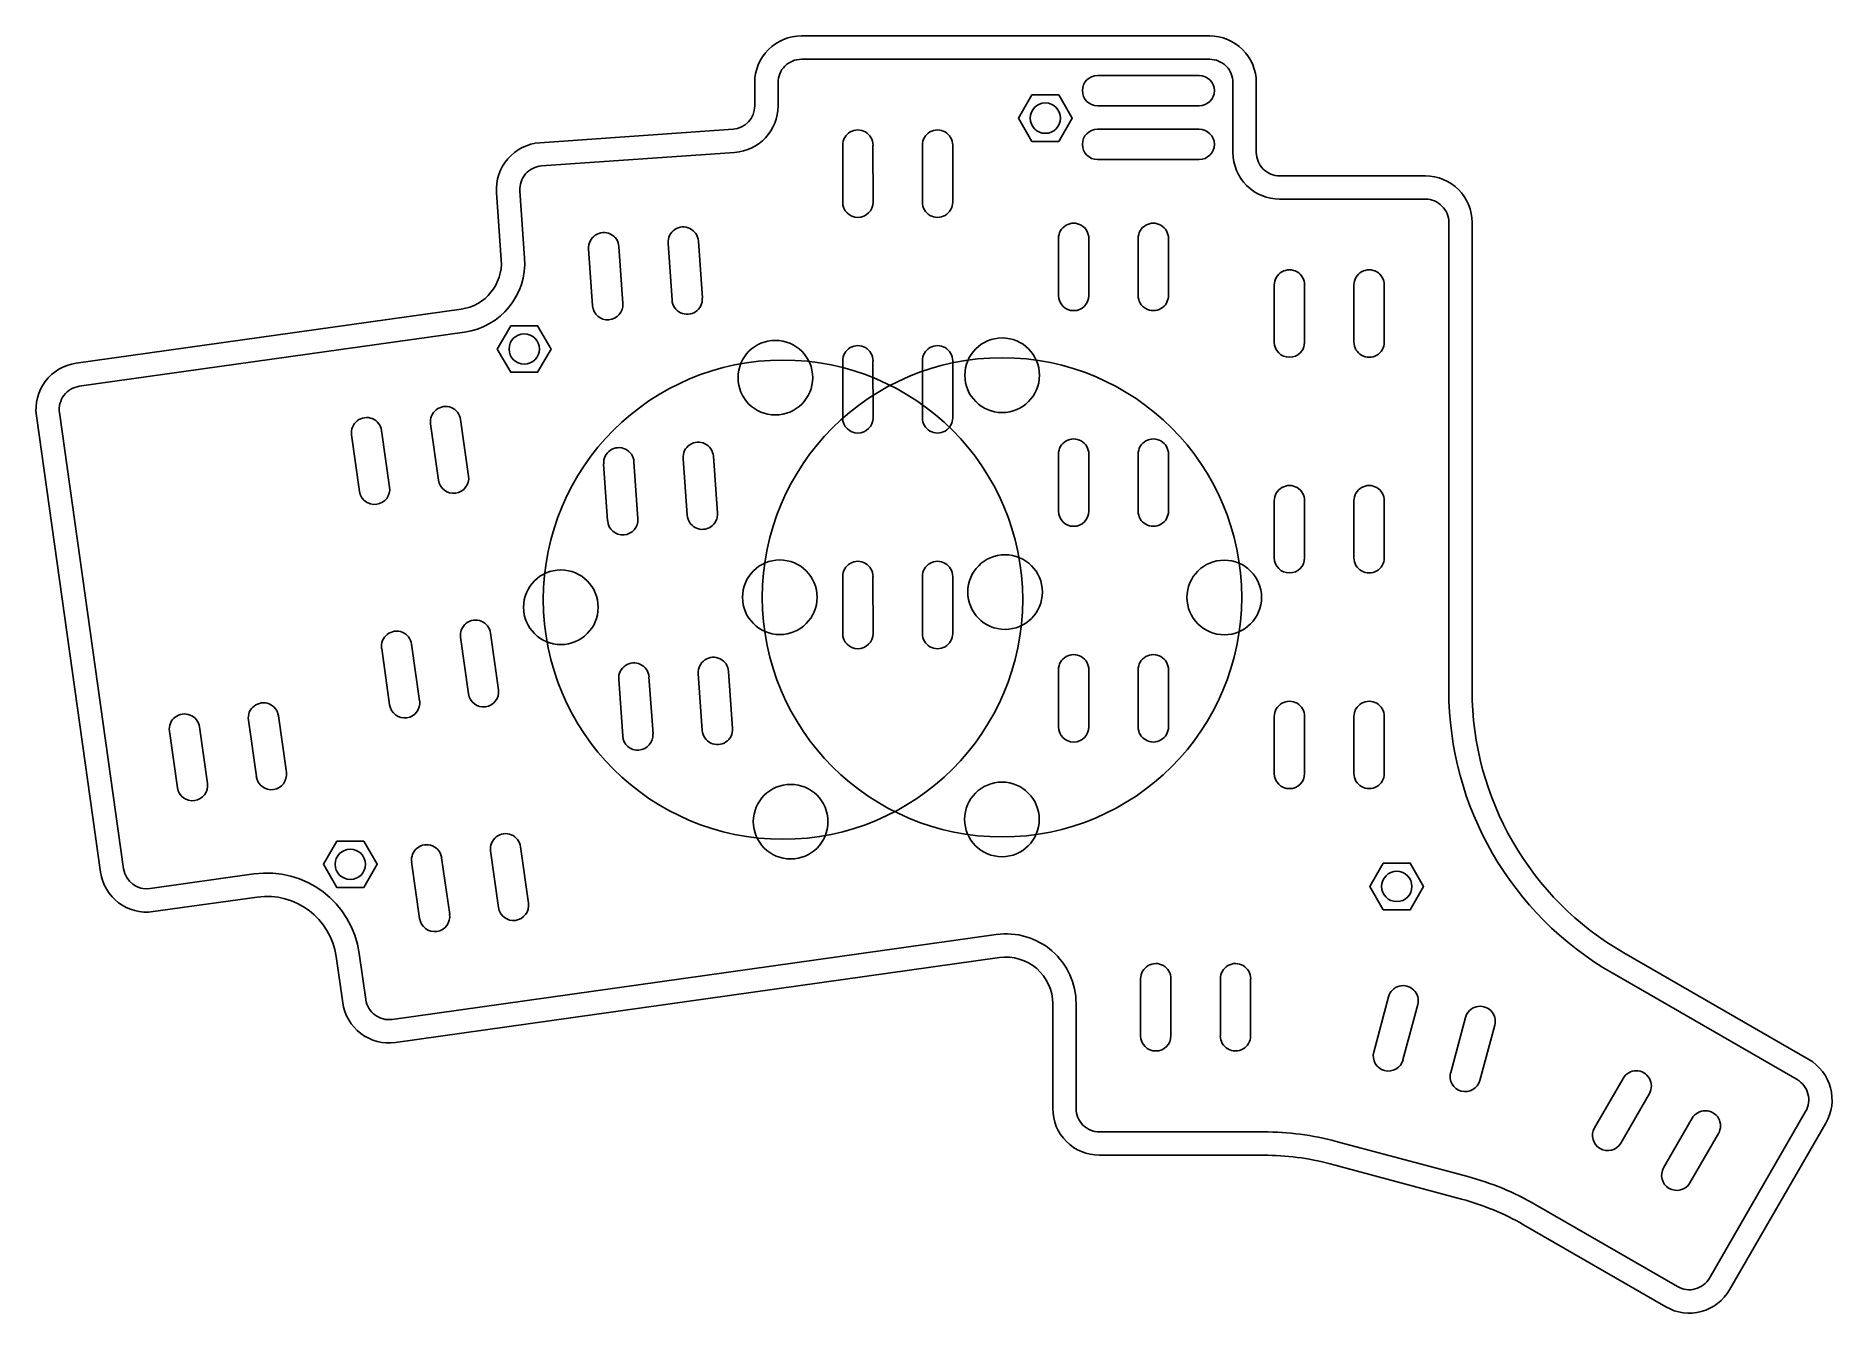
# Model space of a CAD drawing. Header units: inches. Extents: x 5 to 159, y 7 to 116.
import ezdxf

# ---------------------------------------------------------------- set-up
doc = ezdxf.new("R2010")
doc.units = ezdxf.units.IN
doc.header["$MEASUREMENT"] = 0
doc.layers.get('0').update_dxf_attribs({"color": 1})
doc.layers.add('OUTLINE_CURVED', color=6, linetype='Continuous')

msp = doc.modelspace()

# ---------------------------------------------------------------- linework, layer by layer
for p, q in [((74.21, 106.76), (74.21, 101.86)), ((76.8, 106.76), (76.81, 101.86)), ((81.04, 106.76), (81.04, 101.86)), ((83.64, 106.76), (83.64, 101.86)), ((92.71, 98.76), (92.71, 93.86)), ((95.3, 98.76), (95.31, 93.86)), ((99.54, 98.76), (99.54, 93.86)), ((102.14, 98.76), (102.14, 93.86)), ((52.43, 97.87), (52.77, 92.98)), ((55.02, 98.05), (55.37, 93.16)), ((59.25, 98.35), (59.59, 93.46)), ((61.84, 98.53), (62.18, 93.64)), ((111.21, 94.76), (111.21, 89.86)), ((113.8, 94.76), (113.81, 89.86)), ((118.04, 94.76), (118.04, 89.86)), ((120.64, 94.76), (120.64, 89.86)), ((74.21, 88.26), (74.21, 83.36)), ((76.8, 88.26), (76.81, 83.36)), ((81.04, 88.26), (81.04, 83.36)), ((83.64, 88.26), (83.64, 83.36)), ((41.45, 83.22), (42.13, 78.37)), ((32.11, 81.91), (32.79, 77.06)), ((34.68, 82.27), (35.37, 77.42)), ((38.88, 82.86), (39.56, 78.01)), ((63.13, 80.07), (63.47, 75.19)), ((92.71, 80.26), (92.71, 75.36)), ((95.3, 80.26), (95.31, 75.36)), ((99.54, 80.26), (99.54, 75.36)), ((102.14, 80.26), (102.14, 75.36)), ((53.72, 79.42), (54.06, 74.53)), ((56.31, 79.6), (56.66, 74.71)), ((60.54, 79.89), (60.88, 75.01)), ((111.21, 76.26), (111.21, 71.36)), ((113.8, 76.26), (113.81, 71.36)), ((118.04, 76.26), (118.04, 71.36)), ((120.64, 76.26), (120.64, 71.36)), ((74.21, 69.76), (74.21, 64.86)), ((76.8, 69.76), (76.81, 64.86)), ((81.04, 69.76), (81.04, 64.86)), ((83.64, 69.76), (83.64, 64.86)), ((44.03, 64.9), (44.71, 60.05)), ((34.69, 63.59), (35.37, 58.74)), ((37.26, 63.95), (37.94, 59.1)), ((41.45, 64.54), (42.13, 59.69)), ((64.42, 61.62), (64.76, 56.73)), ((92.71, 61.76), (92.71, 56.86)), ((95.3, 61.76), (95.31, 56.86)), ((99.54, 61.76), (99.54, 56.86)), ((102.14, 61.76), (102.14, 56.86)), ((55.01, 60.96), (55.36, 56.07)), ((57.6, 61.14), (57.95, 56.25)), ((61.83, 61.44), (62.17, 56.55)), ((23.26, 57.44), (23.95, 52.59)), ((25.84, 57.8), (26.52, 52.95)), ((111.21, 57.76), (111.21, 52.86)), ((113.8, 57.76), (113.81, 52.86)), ((118.04, 57.76), (118.04, 52.86)), ((120.64, 57.76), (120.64, 52.86)), ((16.5, 56.49), (17.18, 51.64)), ((19.07, 56.85), (19.75, 52)), ((44.03, 46.22), (44.71, 41.37)), ((46.6, 46.58), (47.28, 41.73)), ((37.26, 45.27), (37.94, 40.42)), ((39.83, 45.63), (40.52, 40.78)), ((99.75, 35.26), (99.75, 30.36)), ((102.35, 35.26), (102.35, 30.36)), ((106.59, 35.26), (106.59, 30.36)), ((109.18, 35.26), (109.18, 30.36)), ((121, 33.71), (119.73, 28.97)), ((123.51, 33.04), (122.24, 28.3)), ((127.6, 31.94), (126.33, 27.21)), ((130.11, 31.27), (128.84, 26.53)), ((141.12, 26.71), (138.67, 22.46)), ((143.37, 25.41), (140.92, 21.16)), ((147.03, 23.29), (144.58, 19.05)), ((149.28, 21.99), (146.83, 17.75))]:
    msp.add_line(p, q)
for centre, start, end in [((75.51, 106.76), 0, 180.0351), ((82.34, 106.76), 359.9649, 180), ((75.51, 101.86), 180.0175, 0.0175), ((82.34, 101.86), 179.9825, 359.9825), ((53.73, 97.96), 4.0001, 184.0351), ((60.54, 98.44), 3.965, 184.0001), ((94.01, 98.76), 0, 180.0351), ((100.84, 98.76), 359.9649, 180), ((112.51, 94.76), 0, 180.0351), ((119.34, 94.76), 359.9649, 180), ((54.07, 93.07), 184.0176, 4.0176), ((60.88, 93.55), 183.9825, 3.9825), ((94.01, 93.86), 180.0175, 0.0175), ((100.84, 93.86), 179.9825, 359.9825), ((75.51, 88.26), 0, 180.0351), ((82.34, 88.26), 359.9649, 180), ((112.51, 89.86), 180.0175, 0.0175), ((119.34, 89.86), 179.9825, 359.9825), ((33.4, 82.09), 7.9998, 188.0349), ((40.17, 83.04), 7.9647, 187.9998), ((75.51, 83.36), 180.0175, 0.0175), ((82.34, 83.36), 179.9825, 359.9825), ((55.02, 79.51), 4.0001, 184.0351), ((61.83, 79.98), 3.965, 184.0001), ((94.01, 80.26), 0, 180.0351), ((100.84, 80.26), 359.9649, 180), ((34.08, 77.24), 188.0174, 8.0174), ((40.85, 78.19), 187.9823, 7.9823), ((112.51, 76.26), 0, 180.0351), ((119.34, 76.26), 359.9649, 180), ((55.36, 74.62), 184.0176, 4.0176), ((62.18, 75.1), 183.9825, 3.9825), ((94.01, 75.36), 180.0175, 0.0175), ((100.84, 75.36), 179.9825, 359.9825), ((75.51, 69.76), 0, 180.0351), ((82.34, 69.76), 359.9649, 180), ((112.51, 71.36), 180.0175, 0.0175), ((119.34, 71.36), 179.9825, 359.9825), ((35.97, 63.77), 7.9998, 188.0349), ((42.74, 64.72), 7.9647, 187.9998), ((75.51, 64.86), 180.0175, 0.0175), ((82.34, 64.86), 179.9825, 359.9825), ((56.31, 61.05), 4.0001, 184.0351), ((63.13, 61.53), 3.965, 184.0001), ((94.01, 61.76), 0, 180.0351), ((100.84, 61.76), 359.9649, 180), ((43.42, 59.87), 187.9823, 7.9823), ((24.55, 57.62), 7.9647, 187.9998), ((36.66, 58.92), 188.0174, 8.0174), ((112.51, 57.76), 0, 180.0351), ((119.34, 57.76), 359.9649, 180), ((17.78, 56.67), 7.9998, 188.0349), ((56.65, 56.16), 184.0176, 4.0176), ((63.47, 56.64), 183.9825, 3.9825), ((94.01, 56.86), 180.0175, 0.0175), ((100.84, 56.86), 179.9825, 359.9825), ((25.23, 52.77), 187.9823, 7.9823), ((112.51, 52.86), 180.0175, 0.0175), ((119.34, 52.86), 179.9825, 359.9825), ((18.47, 51.82), 188.0174, 8.0174), ((38.55, 45.45), 7.9998, 188.0349), ((45.31, 46.4), 7.9647, 187.9998), ((45.99, 41.55), 187.9823, 7.9823), ((39.23, 40.6), 188.0174, 8.0174), ((101.05, 35.26), 0, 180.0351), ((107.89, 35.26), 359.9649, 180), ((122.25, 33.37), 345.0003, 165.0354), ((128.85, 31.6), 344.9653, 165.0003), ((101.05, 30.36), 180.0175, 0.0175), ((107.88, 30.36), 179.9825, 359.9825), ((120.99, 28.64), 165.0179, 345.0179), ((127.58, 26.87), 164.9828, 344.9828), ((142.24, 26.06), 330, 150.035), ((148.16, 22.64), 329.9649, 150), ((139.79, 21.81), 150.0175, 330.0175), ((145.71, 18.4), 149.9824, 329.9824)]:
    msp.add_arc(centre, 1.3, start, end)
at = {"layer": 'OUTLINE_CURVED'}
for points in [[(92.22, 33.11, 0.455725), (87.66, 37.07), (35.87, 29.79, -0.414214), (31.35, 33.2), (30.79, 37.16, 0.414208), (24.02, 42.26), (15.1, 41.01, -0.414208), (10.59, 44.41), (5.09, 83.53, -0.414214), (8.49, 88.05), (41.51, 92.69, 0.393912), (44.94, 96.93), (44.54, 102.69, -0.414214), (48.25, 106.96), (64.81, 108.12, 0.39391), (66.67, 110.12), (66.67, 112.12, -0.414214), (70.67, 116.12), (105.67, 116.12, -0.414214), (109.67, 112.12), (109.67, 106.12, 0.414214), (111.67, 104.12), (124.17, 104.12, -0.414214), (128.17, 100.12), (128.17, 60, 0.267949), (141.17, 37.48), (157.03, 28.33, -0.414214), (158.49, 22.87), (150.24, 8.58, -0.414214), (144.78, 7.11), (132.58, 14.16, 0.065545), (127.27, 16.35), (116, 19.38, 0.065542), (110.3, 20.12), (96.22, 20.12, -0.414214), (92.22, 24.12)], [(94.22, 33.11, 0.455725), (87.38, 39.05), (35.59, 31.77, -0.414214), (33.33, 33.47), (32.77, 37.43, 0.414208), (23.74, 44.24), (14.83, 42.99, -0.414208), (12.57, 44.69), (7.07, 83.81, -0.414214), (8.77, 86.07), (41.79, 90.71, 0.393912), (46.94, 97.07), (46.54, 102.83, -0.414214), (48.39, 104.97), (64.95, 106.13, 0.39391), (68.67, 110.12), (68.67, 112.12, -0.414214), (70.67, 114.12), (105.67, 114.12, -0.414214), (107.67, 112.12), (107.67, 106.12, 0.414214), (111.67, 102.12), (124.17, 102.12, -0.414214), (126.17, 100.12), (126.17, 60, 0.267949), (140.17, 35.75), (156.03, 26.6, -0.414214), (156.76, 23.87), (148.51, 9.58, -0.414214), (145.78, 8.85), (133.58, 15.89, 0.065545), (127.79, 18.29), (116.52, 21.31, 0.065542), (110.3, 22.12), (96.22, 22.12, -0.414214), (94.22, 24.12)], [(104.77, 112.73), (96.06, 112.73, 1), (96.06, 110.13), (104.77, 110.13, 1)], [(104.77, 105.52), (96.06, 105.52, -1), (96.06, 108.12), (104.77, 108.12, -1)]]:
    msp.add_lwpolyline(points, format="xyb", close=True, dxfattribs=at)
for points in [[(90.42, 111.07), (89.27, 109.07), (90.42, 107.07), (92.73, 107.07), (93.89, 109.07), (92.73, 111.07)], [(45.75, 91.27), (44.6, 89.27), (45.75, 87.27), (48.06, 87.27), (49.21, 89.27), (48.06, 91.27)], [(30.85, 47.07), (29.7, 45.07), (30.85, 43.07), (33.16, 43.07), (34.31, 45.07), (33.16, 47.07)], [(120.55, 45.17), (119.4, 43.17), (120.55, 41.17), (122.86, 41.17), (124.01, 43.17), (122.86, 45.17)]]:
    msp.add_lwpolyline(points, close=True, dxfattribs=at)
for centre, radius in [((91.58, 109.07), 1.3), ((46.91, 89.27), 1.3), ((68.44, 86.81), 3.2), ((87.88, 87.02), 3.2), ((69.09, 67.77), 20.55), ((87.87, 67.97), 20.55), ((68.82, 67.98), 3.2), ((88.13, 68.42), 3.2), ((106.92, 67.96), 3.2), ((50.05, 67.12), 3.2), ((69.75, 48.73), 3.2), ((87.86, 48.92), 3.2), ((32, 45.07), 1.3), ((121.71, 43.17), 1.3)]:
    msp.add_circle(centre, radius, dxfattribs=at)

doc.saveas('drawing.dxf')
